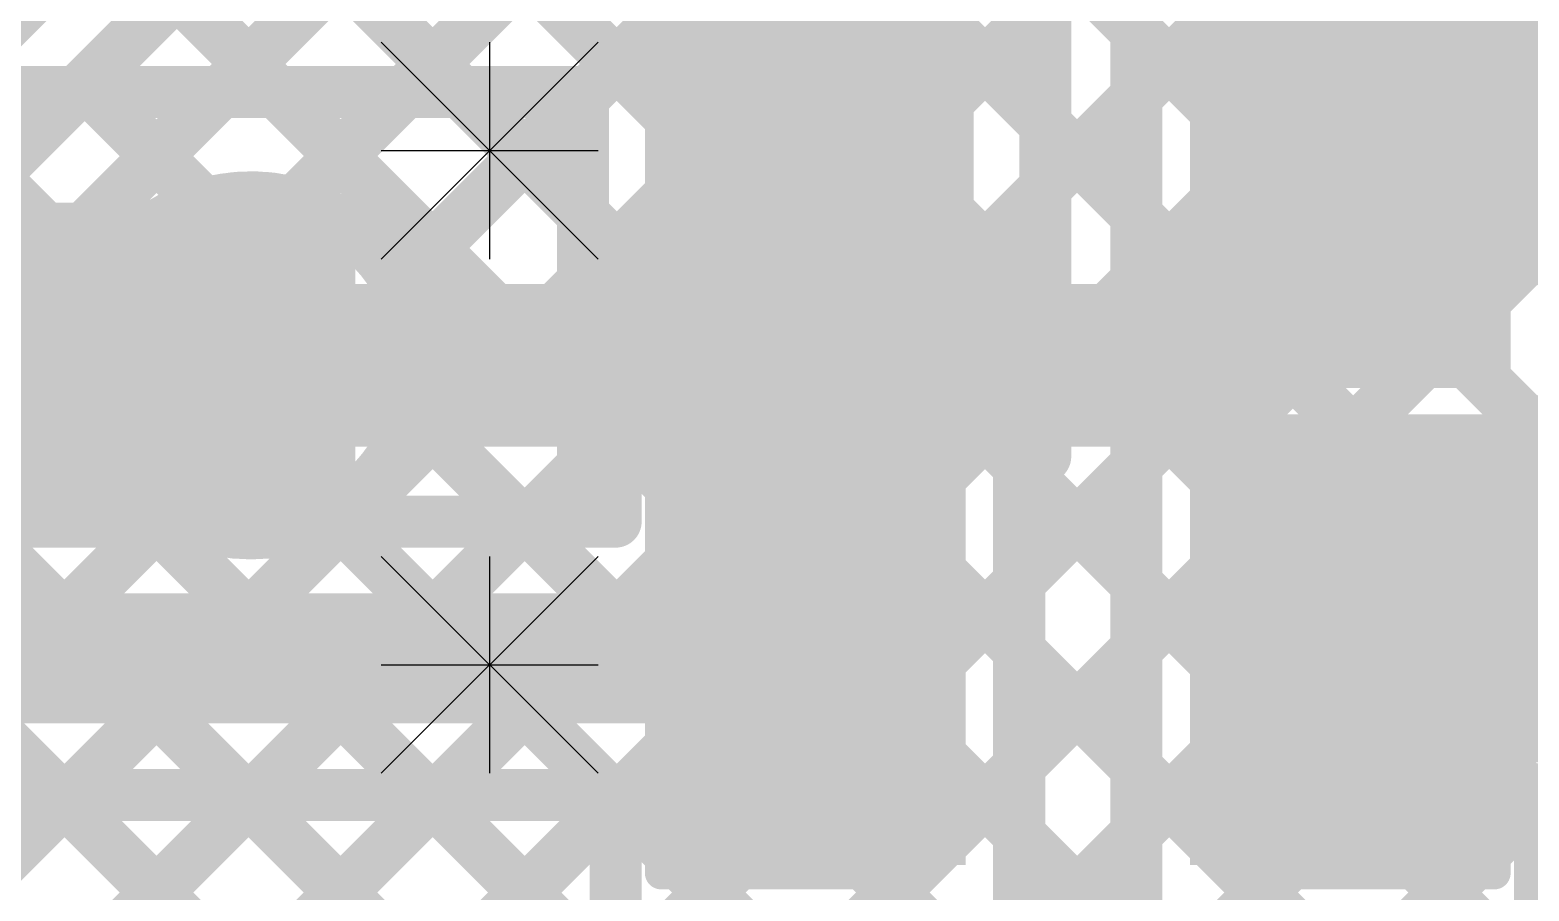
# Model space of a CAD drawing. Header units: millimetres. Extents: x 3.57 to 6.19, y 4.04 to 5.89.
# Drawn here: x 4.803 to 5.0333, y 5.2752 to 5.4075 of the extents above; entities that cross this region are included whole.
import ezdxf

# ---------------------------------------------------------------- set-up
doc = ezdxf.new("R2010")
doc.units = ezdxf.units.MM
doc.header["$MEASUREMENT"] = 0
for name, color, linetype in [('BottomLayer', 5, 'Continuous'), ('BottomSolder', 6, 'Continuous'), ('MultiLayer', 9, 'Continuous'), ('TopLayer', 1, 'Continuous'), ('TopOverlay', 2, 'Continuous'), ('TopPaste', 8, 'Continuous'), ('TopSolder', 216, 'Continuous'), ('ViaHoleLayer', 16, 'Continuous')]:
    doc.layers.add(name, color=color, linetype=linetype)

# ---------------------------------------------------------------- blocks, each defined once
blk = doc.blocks.new('C__0805_52')
at = {"layer": 'TopLayer'}
for points in [[(-0.06, -0.03), (-0.02, -0.03), (-0.06, 0.03), (-0.02, 0.03)], [(0.02, -0.03), (0.06, -0.03), (0.02, 0.03), (0.06, 0.03)]]:
    blk.add_solid(points, dxfattribs=at)
at = {"layer": 'TopOverlay', "const_width": 0.005}
for points in [[(-0.064, -0.034), (-0.064, 0.034)], [(-0.064, 0.034), (-0.024, 0.034)], [(0.024, 0.034), (0.064, 0.034)], [(0.064, -0.034), (0.064, 0.034)], [(-0.064, -0.034), (-0.024, -0.034)], [(0.024, -0.034), (0.064, -0.034)]]:
    blk.add_lwpolyline(points, dxfattribs=at)
at = {"layer": 'TopOverlay', "const_width": 0.0025}
for points in [[(-0.06525, 0.034, 1), (-0.06275, 0.034, 1)], [(-0.06525, 0.034, 1), (-0.06275, 0.034, 1)], [(-0.02525, 0.034, 1), (-0.02275, 0.034, 1)], [(0.02275, 0.034, 1), (0.02525, 0.034, 1)], [(0.06275, 0.034, 1), (0.06525, 0.034, 1)], [(0.06275, 0.034, 1), (0.06525, 0.034, 1)], [(-0.06525, -0.034, 1), (-0.06275, -0.034, 1)], [(-0.06525, -0.034, 1), (-0.06275, -0.034, 1)], [(-0.02525, -0.034, 1), (-0.02275, -0.034, 1)], [(0.02275, -0.034, 1), (0.02525, -0.034, 1)], [(0.06275, -0.034, 1), (0.06525, -0.034, 1)], [(0.06275, -0.034, 1), (0.06525, -0.034, 1)]]:
    blk.add_lwpolyline(points, format="xyb", close=True, dxfattribs=at)
at = {"layer": 'TopPaste'}
for points in [[(-0.06, -0.03), (-0.02, -0.03), (-0.06, 0.03), (-0.02, 0.03)], [(0.02, -0.03), (0.06, -0.03), (0.02, 0.03), (0.06, 0.03)]]:
    blk.add_solid(points, dxfattribs=at)
at = {"layer": 'TopSolder'}
for points in [[(-0.06276, -0.03276), (-0.01724, -0.03276), (-0.06276, 0.03276), (-0.01724, 0.03276)], [(0.01724, -0.03276), (0.06276, -0.03276), (0.01724, 0.03276), (0.06276, 0.03276)]]:
    blk.add_solid(points, dxfattribs=at)
blk = doc.blocks.new('C__0805_55')
at = {"layer": 'TopLayer'}
for points in [[(-0.06, -0.03), (-0.02, -0.03), (-0.06, 0.03), (-0.02, 0.03)], [(0.02, -0.03), (0.06, -0.03), (0.02, 0.03), (0.06, 0.03)]]:
    blk.add_solid(points, dxfattribs=at)
at = {"layer": 'TopOverlay', "const_width": 0.005}
for points in [[(-0.064, -0.034), (-0.064, 0.034)], [(-0.064, 0.034), (-0.024, 0.034)], [(0.024, 0.034), (0.064, 0.034)], [(0.064, -0.034), (0.064, 0.034)], [(-0.064, -0.034), (-0.024, -0.034)], [(0.024, -0.034), (0.064, -0.034)]]:
    blk.add_lwpolyline(points, dxfattribs=at)
at = {"layer": 'TopOverlay', "const_width": 0.0025}
for points in [[(-0.06525, 0.034, 1), (-0.06275, 0.034, 1)], [(-0.06525, 0.034, 1), (-0.06275, 0.034, 1)], [(-0.02525, 0.034, 1), (-0.02275, 0.034, 1)], [(0.02275, 0.034, 1), (0.02525, 0.034, 1)], [(0.06275, 0.034, 1), (0.06525, 0.034, 1)], [(0.06275, 0.034, 1), (0.06525, 0.034, 1)], [(-0.06525, -0.034, 1), (-0.06275, -0.034, 1)], [(-0.06525, -0.034, 1), (-0.06275, -0.034, 1)], [(-0.02525, -0.034, 1), (-0.02275, -0.034, 1)], [(0.02275, -0.034, 1), (0.02525, -0.034, 1)], [(0.06275, -0.034, 1), (0.06525, -0.034, 1)], [(0.06275, -0.034, 1), (0.06525, -0.034, 1)]]:
    blk.add_lwpolyline(points, format="xyb", close=True, dxfattribs=at)
at = {"layer": 'TopPaste'}
for points in [[(-0.06, -0.03), (-0.02, -0.03), (-0.06, 0.03), (-0.02, 0.03)], [(0.02, -0.03), (0.06, -0.03), (0.02, 0.03), (0.06, 0.03)]]:
    blk.add_solid(points, dxfattribs=at)
at = {"layer": 'TopSolder'}
for points in [[(-0.06276, -0.03276), (-0.01724, -0.03276), (-0.06276, 0.03276), (-0.01724, 0.03276)], [(0.01724, -0.03276), (0.06276, -0.03276), (0.01724, 0.03276), (0.06276, 0.03276)]]:
    blk.add_solid(points, dxfattribs=at)

msp = doc.modelspace()

# ---------------------------------------------------------------- linework, layer by layer
at = {"layer": 'BottomLayer'}
for points, const_width in [([(4.45167, 4.9325), (5.24644, 5.72728)], 0.008), ([(4.45167, 4.9325), (5.24644, 5.72728)], 0.008), ([(4.47995, 4.9325), (5.27473, 5.72728)], 0.008), ([(4.50824, 4.9325), (5.30301, 5.72728)], 0.008), ([(4.57377, 5.13946), (5.16159, 5.72728)], 0.008), ([(4.62477, 5.72728), (5.10729, 5.24476)], 0.008), ([(4.64837, 4.9595), (5.41615, 5.72728)], 0.008), ([(4.65305, 5.72728), (5.10729, 5.27304)], 0.008), ([(4.68134, 5.72728), (5.10729, 5.30132)], 0.008), ([(4.70962, 5.72728), (5.10729, 5.32961)], 0.008), ([(4.84356, 5.38096), (5.18987, 5.72728)], 0.008), ([(4.85951, 5.36863), (5.21816, 5.72728)], 0.008), ([(4.986, 5.356), (5.268, 5.638)], 0.025), ([(4.52813, 4.92411), (5.24219, 5.63817)], 0.008), ([(4.54227, 4.90996), (5.25094, 5.61863)], 0.008), ([(4.61969, 4.9591), (5.27334, 5.61275)], 0.008), ([(4.83327, 5.49049), (5.10729, 5.21647)], 0.008), ([(4.82085, 5.47462), (5.10729, 5.18819)], 0.008), ([(4.642, 5.263), (4.82, 5.441)], 0.025), ([(4.83942, 5.42777), (5.10729, 5.1599)], 0.008), ([(4.65863, 5.2464), (4.83662, 5.42438)], 0.008), ([(4.82557, 5.41334), (5.10729, 5.13162)], 0.008), ([(4.81143, 5.39919), (4.82983, 5.38079)], 0.008), ([(4.67666, 4.9595), (5.10918, 5.39202)], 0.008), ([(4.79729, 5.38505), (4.81421, 5.36812)], 0.008), ([(4.837, 5.356), (4.837, 5.37781)], 0.01), ([(4.78314, 5.37091), (5.03591, 5.11814)], 0.008), ([(4.837, 5.356), (4.986, 5.356)], 0.025), ([(4.70494, 4.9595), (5.10729, 5.36185)], 0.008), ([(4.769, 5.35677), (5.02177, 5.104)], 0.008), ([(4.81519, 5.356), (4.837, 5.356)], 0.01), ([(4.837, 5.33419), (4.837, 5.356)], 0.01), ([(4.837, 5.356), (4.85881, 5.356)], 0.01), ([(4.3951, 4.9325), (4.81204, 5.34944)], 0.008), ([(4.86179, 5.34883), (5.10729, 5.10333)], 0.008), ([(4.75486, 5.34263), (5.00763, 5.08986)], 0.008), ([(4.42338, 4.9325), (4.82437, 5.33349)], 0.008), ([(4.84912, 5.33321), (5.05315, 5.12918)], 0.008)]:
    msp.add_lwpolyline(points, dxfattribs=dict(at, const_width=const_width))
for points, const_width in [([(4.80943, 5.39919, 1), (4.81343, 5.39919, 1)], 0.004), ([(4.86281, 5.356, 1), (4.81119, 5.356, 1)], 0.008), ([(4.82783, 5.38079, 1), (4.83183, 5.38079, 1)], 0.004), ([(4.84156, 5.38096, 1), (4.84556, 5.38096, 1)], 0.004), ([(4.8345, 5.37781, 1), (4.8395, 5.37781, 1)], 0.005), ([(4.81221, 5.36812, 1), (4.81621, 5.36812, 1)], 0.004), ([(4.85751, 5.36863, 1), (4.86151, 5.36863, 1)], 0.004), ([(4.83075, 5.356, 1), (4.84325, 5.356, 1)], 0.0125), ([(4.97975, 5.356, 1), (4.99225, 5.356, 1)], 0.0125), ([(4.97975, 5.356, 1), (4.99225, 5.356, 1)], 0.0125), ([(4.83109, 5.356, 1), (4.84291, 5.356, 1)], 0.01181), ([(4.80919, 5.356, 1), (4.81319, 5.356, 1)], 0.004), ([(4.81269, 5.356, 1), (4.81769, 5.356, 1)], 0.005), ([(4.8345, 5.356, 1), (4.8395, 5.356, 1)], 0.005), ([(4.8345, 5.356, 1), (4.8395, 5.356, 1)], 0.005), ([(4.8345, 5.356, 1), (4.8395, 5.356, 1)], 0.005), ([(4.8345, 5.356, 1), (4.8395, 5.356, 1)], 0.005), ([(4.85631, 5.356, 1), (4.86131, 5.356, 1)], 0.005), ([(4.86081, 5.356, 1), (4.86481, 5.356, 1)], 0.004), ([(4.81004, 5.34944, 1), (4.81404, 5.34944, 1)], 0.004), ([(4.85979, 5.34883, 1), (4.86379, 5.34883, 1)], 0.004), ([(4.8345, 5.33419, 1), (4.8395, 5.33419, 1)], 0.005), ([(4.82237, 5.33349, 1), (4.82637, 5.33349, 1)], 0.004), ([(4.84712, 5.33321, 1), (4.85112, 5.33321, 1)], 0.004)]:
    msp.add_lwpolyline(points, format="xyb", close=True, dxfattribs=dict(at, const_width=const_width))
at = {"layer": 'BottomSolder', "const_width": 0.00991}
msp.add_lwpolyline([(4.83205, 5.356, 1), (4.84195, 5.356, 1)], format="xyb", close=True, dxfattribs=at)
at = {"layer": 'MultiLayer', "const_width": 0.01181}
msp.add_lwpolyline([(4.83109, 5.356, 1), (4.84291, 5.356, 1)], format="xyb", close=True, dxfattribs=at)
at = {"layer": 'TopLayer'}
for points, const_width in [([(4.959, 5.342), (4.959, 5.502)], 0.008), ([(4.973, 5.359), (4.973, 5.422)], 0.008), ([(4.959, 5.42133), (4.973, 5.40733)], 0.008), ([(4.5865, 5.398), (4.888, 5.398)], 0.008), ([(4.73803, 5.332), (4.80403, 5.398)], 0.008), ([(4.75605, 5.398), (4.82205, 5.332)], 0.008), ([(4.76631, 5.332), (4.83231, 5.398)], 0.008), ([(4.78434, 5.398), (4.81421, 5.36812)], 0.008), ([(4.81262, 5.398), (4.82983, 5.38079)], 0.008), ([(4.84091, 5.398), (4.888, 5.35091)], 0.008), ([(4.84356, 5.38096), (4.8606, 5.398)], 0.008), ([(4.85951, 5.36863), (4.888, 5.39712)], 0.008), ([(4.86919, 5.398), (4.888, 5.37919)], 0.008), ([(4.888, 5.342), (4.888, 5.398)], 0.008), ([(4.959, 5.38326), (4.973, 5.39726)], 0.008), ([(5.004, 5.389), (5.061, 5.389)], 0.025), ([(4.959, 5.39304), (4.973, 5.37904)], 0.008), ([(4.837, 5.356), (4.837, 5.37781)], 0.01), ([(4.85117, 5.332), (4.888, 5.36883)], 0.008), ([(4.85117, 5.332), (4.888, 5.36883)], 0.008), ([(4.959, 5.35498), (4.973, 5.36898)], 0.008), ([(4.594, 5.356), (4.837, 5.356)], 0.025), ([(4.959, 5.36476), (4.973, 5.35076)], 0.008), ([(4.973, 5.353), (4.973, 5.359)], 0.008), ([(4.973, 5.353), (4.973, 5.359)], 0.008), ([(4.81519, 5.356), (4.837, 5.356)], 0.01), ([(4.837, 5.356), (4.85881, 5.356)], 0.01), ([(4.973, 5.348), (4.973, 5.353)], 0.008), ([(4.973, 5.348), (4.973, 5.353)], 0.008), ([(4.973, 5.348), (4.973, 5.353)], 0.008), ([(4.7946, 5.332), (4.81204, 5.34944)], 0.008), ([(4.86179, 5.34883), (4.87862, 5.332)], 0.008), ([(4.973, 5.284), (4.973, 5.348)], 0.008), ([(4.973, 5.284), (4.973, 5.348)], 0.008), ([(4.87945, 5.332), (4.88945, 5.342)], 0.008), ([(4.888, 5.342), (4.893, 5.342)], 0.008), ([(4.893, 5.332), (4.893, 5.342)], 0.008), ([(4.955, 5.342), (4.959, 5.342)], 0.008), ([(4.955, 5.271), (4.955, 5.342)], 0.008), ([(4.955, 5.3227), (4.973, 5.3407)], 0.008), ([(4.955, 5.34048), (4.973, 5.32248)], 0.008), ([(4.6035, 5.332), (4.8275, 5.332)], 0.008), ([(4.8465, 5.332), (4.893, 5.332)], 0.008), ([(4.474, 5.311), (4.924, 5.311)], 0.02), ([(4.924, 5.311), (4.924, 5.312)], 0.02), ([(4.955, 5.29441), (4.973, 5.31241)], 0.008), ([(4.955, 5.31219), (4.973, 5.29419)], 0.008), ([(4.4827, 5.29), (4.893, 5.29)], 0.008), ([(4.58017, 5.061), (4.80917, 5.29)], 0.008), ([(4.58017, 5.061), (4.80917, 5.29)], 0.008), ([(4.60845, 5.061), (4.83745, 5.29)], 0.008), ([(4.63574, 5.06001), (4.86574, 5.29)], 0.008), ([(4.67602, 5.072), (4.893, 5.28898)], 0.008), ([(4.80748, 5.29), (5.025, 5.07249)], 0.008), ([(4.83577, 5.29), (5.025, 5.10077)], 0.008), ([(4.86405, 5.29), (5.025, 5.12905)], 0.008), ([(4.893, 5.271), (4.893, 5.29)], 0.008), ([(4.76387, 5.075), (4.973, 5.28413)], 0.008), ([(4.955, 5.28391), (5.10691, 5.132)], 0.008), ([(4.973, 5.271), (4.973, 5.284)], 0.008), ([(5.035, 5.284), (5.086, 5.284)], 0.008), ([(5.035, 5.271), (5.035, 5.284)], 0.008)]:
    msp.add_lwpolyline(points, dxfattribs=dict(at, const_width=const_width))
for points, const_width in [([(4.971, 5.40733, 1), (4.975, 5.40733, 1)], 0.004), ([(4.80203, 5.398, 1), (4.80603, 5.398, 1)], 0.004), ([(4.81062, 5.398, 1), (4.81462, 5.398, 1)], 0.004), ([(4.83031, 5.398, 1), (4.83431, 5.398, 1)], 0.004), ([(4.83891, 5.398, 1), (4.84291, 5.398, 1)], 0.004), ([(4.8586, 5.398, 1), (4.8626, 5.398, 1)], 0.004), ([(4.86719, 5.398, 1), (4.87119, 5.398, 1)], 0.004), ([(4.886, 5.398, 1), (4.89, 5.398, 1)], 0.004), ([(4.886, 5.398, 1), (4.89, 5.398, 1)], 0.004), ([(4.886, 5.39712, 1), (4.89, 5.39712, 1)], 0.004), ([(4.971, 5.39726, 1), (4.975, 5.39726, 1)], 0.004), ([(4.99775, 5.389, 1), (5.01025, 5.389, 1)], 0.0125), ([(4.957, 5.39304, 1), (4.961, 5.39304, 1)], 0.004), ([(4.957, 5.38326, 1), (4.961, 5.38326, 1)], 0.004), ([(4.82783, 5.38079, 1), (4.83183, 5.38079, 1)], 0.004), ([(4.84156, 5.38096, 1), (4.84556, 5.38096, 1)], 0.004), ([(4.8345, 5.37781, 1), (4.8395, 5.37781, 1)], 0.005), ([(4.886, 5.37919, 1), (4.89, 5.37919, 1)], 0.004), ([(4.971, 5.37904, 1), (4.975, 5.37904, 1)], 0.004), ([(4.886, 5.36883, 1), (4.89, 5.36883, 1)], 0.004), ([(4.886, 5.36883, 1), (4.89, 5.36883, 1)], 0.004), ([(4.971, 5.36898, 1), (4.975, 5.36898, 1)], 0.004), ([(4.81221, 5.36812, 1), (4.81621, 5.36812, 1)], 0.004), ([(4.85751, 5.36863, 1), (4.86151, 5.36863, 1)], 0.004), ([(4.83075, 5.356, 1), (4.84325, 5.356, 1)], 0.0125), ([(4.957, 5.36476, 1), (4.961, 5.36476, 1)], 0.004), ([(4.83109, 5.356, 1), (4.84291, 5.356, 1)], 0.01181), ([(4.971, 5.359, 1), (4.975, 5.359, 1)], 0.004), ([(4.971, 5.359, 1), (4.975, 5.359, 1)], 0.004), ([(4.971, 5.359, 1), (4.975, 5.359, 1)], 0.004), ([(4.81269, 5.356, 1), (4.81769, 5.356, 1)], 0.005), ([(4.8345, 5.356, 1), (4.8395, 5.356, 1)], 0.005), ([(4.8345, 5.356, 1), (4.8395, 5.356, 1)], 0.005), ([(4.8345, 5.356, 1), (4.8395, 5.356, 1)], 0.005), ([(4.85631, 5.356, 1), (4.86131, 5.356, 1)], 0.005), ([(4.86081, 5.356, 1), (4.86481, 5.356, 1)], 0.004), ([(4.86081, 5.356, 1), (4.86481, 5.356, 1)], 0.004), ([(4.957, 5.35498, 1), (4.961, 5.35498, 1)], 0.004), ([(4.971, 5.353, 1), (4.975, 5.353, 1)], 0.004), ([(4.971, 5.353, 1), (4.975, 5.353, 1)], 0.004), ([(4.971, 5.353, 1), (4.975, 5.353, 1)], 0.004), ([(4.971, 5.353, 1), (4.975, 5.353, 1)], 0.004), ([(4.971, 5.353, 1), (4.975, 5.353, 1)], 0.004), ([(4.886, 5.35091, 1), (4.89, 5.35091, 1)], 0.004), ([(4.971, 5.35076, 1), (4.975, 5.35076, 1)], 0.004), ([(4.81004, 5.34944, 1), (4.81404, 5.34944, 1)], 0.004), ([(4.85979, 5.34883, 1), (4.86379, 5.34883, 1)], 0.004), ([(4.971, 5.348, 1), (4.975, 5.348, 1)], 0.004), ([(4.971, 5.348, 1), (4.975, 5.348, 1)], 0.004), ([(4.971, 5.348, 1), (4.975, 5.348, 1)], 0.004), ([(4.971, 5.348, 1), (4.975, 5.348, 1)], 0.004), ([(4.971, 5.348, 1), (4.975, 5.348, 1)], 0.004), ([(4.886, 5.342, 1), (4.89, 5.342, 1)], 0.004), ([(4.886, 5.342, 1), (4.89, 5.342, 1)], 0.004), ([(4.88745, 5.342, 1), (4.89145, 5.342, 1)], 0.004), ([(4.891, 5.342, 1), (4.895, 5.342, 1)], 0.004), ([(4.891, 5.342, 1), (4.895, 5.342, 1)], 0.004), ([(4.953, 5.342, 1), (4.957, 5.342, 1)], 0.004), ([(4.953, 5.342, 1), (4.957, 5.342, 1)], 0.004), ([(4.957, 5.342, 1), (4.961, 5.342, 1)], 0.004), ([(4.957, 5.342, 1), (4.961, 5.342, 1)], 0.004), ([(4.953, 5.34048, 1), (4.957, 5.34048, 1)], 0.004), ([(4.971, 5.3407, 1), (4.975, 5.3407, 1)], 0.004), ([(4.82005, 5.332, 1), (4.82405, 5.332, 1)], 0.004), ([(4.8255, 5.332, 1), (4.8295, 5.332, 1)], 0.004), ([(4.8255, 5.332, 1), (4.8295, 5.332, 1)], 0.004), ([(4.8445, 5.332, 1), (4.8485, 5.332, 1)], 0.004), ([(4.8445, 5.332, 1), (4.8485, 5.332, 1)], 0.004), ([(4.84917, 5.332, 1), (4.85317, 5.332, 1)], 0.004), ([(4.84917, 5.332, 1), (4.85317, 5.332, 1)], 0.004), ([(4.87662, 5.332, 1), (4.88062, 5.332, 1)], 0.004), ([(4.87745, 5.332, 1), (4.88145, 5.332, 1)], 0.004), ([(4.891, 5.332, 1), (4.895, 5.332, 1)], 0.004), ([(4.891, 5.332, 1), (4.895, 5.332, 1)], 0.004), ([(4.953, 5.3227, 1), (4.957, 5.3227, 1)], 0.004), ([(4.971, 5.32248, 1), (4.975, 5.32248, 1)], 0.004), ([(4.919, 5.312, 1), (4.929, 5.312, 1)], 0.01), ([(4.919, 5.311, 1), (4.929, 5.311, 1)], 0.01), ([(4.919, 5.311, 1), (4.929, 5.311, 1)], 0.01), ([(4.953, 5.31219, 1), (4.957, 5.31219, 1)], 0.004), ([(4.971, 5.31241, 1), (4.975, 5.31241, 1)], 0.004), ([(4.953, 5.29441, 1), (4.957, 5.29441, 1)], 0.004), ([(4.971, 5.29419, 1), (4.975, 5.29419, 1)], 0.004), ([(4.80549, 5.29, 1), (4.80948, 5.29, 1)], 0.004), ([(4.80717, 5.29, 1), (4.81117, 5.29, 1)], 0.004), ([(4.80717, 5.29, 1), (4.81117, 5.29, 1)], 0.004), ([(4.83377, 5.29, 1), (4.83777, 5.29, 1)], 0.004), ([(4.83545, 5.29, 1), (4.83945, 5.29, 1)], 0.004), ([(4.86205, 5.29, 1), (4.86605, 5.29, 1)], 0.004), ([(4.86374, 5.29, 1), (4.86774, 5.29, 1)], 0.004), ([(4.891, 5.29, 1), (4.895, 5.29, 1)], 0.004), ([(4.891, 5.29, 1), (4.895, 5.29, 1)], 0.004), ([(4.891, 5.28898, 1), (4.895, 5.28898, 1)], 0.004), ([(4.953, 5.28391, 1), (4.957, 5.28391, 1)], 0.004), ([(4.971, 5.28413, 1), (4.975, 5.28413, 1)], 0.004), ([(4.971, 5.284, 1), (4.975, 5.284, 1)], 0.004), ([(4.971, 5.284, 1), (4.975, 5.284, 1)], 0.004), ([(4.971, 5.284, 1), (4.975, 5.284, 1)], 0.004), ([(5.033, 5.284, 1), (5.037, 5.284, 1)], 0.004), ([(5.033, 5.284, 1), (5.037, 5.284, 1)], 0.004)]:
    msp.add_lwpolyline(points, format="xyb", close=True, dxfattribs=dict(at, const_width=const_width))
at = {"layer": 'TopLayer', "const_width": 0.008}
for points in [[(4.8275, 5.332, -1.888856), (4.86281, 5.356)], [(4.86281, 5.356, -0.307685), (4.8465, 5.332)]]:
    msp.add_lwpolyline(points, format="xyb", dxfattribs=at)
at = {"layer": 'TopLayer'}
for points in [[(4.899, 5.491), (4.899, 5.353), (4.948, 5.491), (4.948, 5.353)], [(4.459, 5.381), (4.459, 5.328), (4.853, 5.381), (4.853, 5.328)], [(4.984, 5.295), (5.075, 5.295), (4.984, 5.348), (5.075, 5.348)]]:
    msp.add_solid(points, dxfattribs=at)
at = {"layer": 'TopOverlay'}
for p, q in [((4.857, 5.40565), (4.89032, 5.37233)), ((4.857, 5.37233), (4.89032, 5.40565)), ((4.87366, 5.37233), (4.87366, 5.40565)), ((4.857, 5.38899), (4.89032, 5.38899)), ((4.857, 5.32665), (4.89032, 5.29333)), ((4.857, 5.29333), (4.89032, 5.32665)), ((4.87366, 5.29333), (4.87366, 5.32665)), ((4.857, 5.30999), (4.89032, 5.30999))]:
    msp.add_line(p, q, dxfattribs=at)
at = {"layer": 'TopSolder', "const_width": 0.00991}
msp.add_lwpolyline([(4.83205, 5.356, 1), (4.84195, 5.356, 1)], format="xyb", close=True, dxfattribs=at)
at = {"layer": 'ViaHoleLayer', "const_width": 0.00591}
msp.add_lwpolyline([(4.83405, 5.356, 1), (4.83995, 5.356, 1)], format="xyb", close=True, dxfattribs=at)

# ---------------------------------------------------------------- block references
at = {"rotation": 360}
for name, p in [('C__0805_52', (4.964, 5.389)), ('C__0805_55', (4.964, 5.312))]:
    msp.add_blockref(name, p, dxfattribs=at)

doc.saveas('drawing.dxf')
